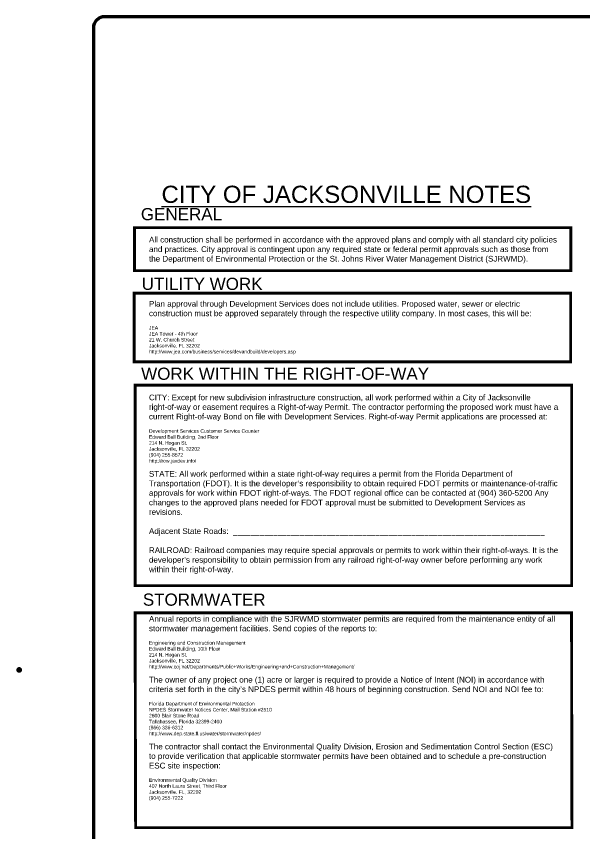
# Paper-space layout 'Cover' of a CAD drawing. Header units: feet, sheet in inches. Extents: x -1.2 to 33.8, y 0.1 to 22.9.
# Drawn here: x -1.2 to 8.7, y 8.68 to 22.93 of the extents above; entities that cross this region are included whole.
import ezdxf

# ---------------------------------------------------------------- set-up
doc = ezdxf.new("R2010")
doc.units = ezdxf.units.FT
doc.header["$MEASUREMENT"] = 0
doc.layers.add('Border', color=118, linetype='Continuous', lineweight=70)
doc.layers.add('TBLK', color=7, linetype='Continuous')
doc.styles.add('ARIAL', font='arial.ttf')

# ---------------------------------------------------------------- blocks, each defined once
blk = doc.blocks.new('A$Ca8f96253')
at = {"const_width": 0.05}
blk.add_lwpolyline([(-0.025, 0, 1), (0.025, 0, 1)], format="xyb", close=True, dxfattribs=at)
at = {"layer": 'Border'}
blk.add_lwpolyline([(32.803, 11.212), (32.803, -11.212, -0.414214), (32.605, -11.41), (1.498, -11.41, -0.414214), (1.3, -11.212), (1.3, 11.212, -0.414214), (1.498, 11.41), (32.605, 11.41, -0.414214)], format="xyb", close=True, dxfattribs=at)

psp = doc.layouts.new('Cover')

# ---------------------------------------------------------------- linework, layer by layer
at = {"const_width": 0.05}
psp.add_lwpolyline([(-1.176, 11.52, 1), (-1.126, 11.52, 1)], format="xyb", close=True, dxfattribs=at)
at = {"layer": 'TBLK', "const_width": 0.05}
for points in [[(0.86, 19.241), (8.477, 19.241), (8.477, 18.491), (0.86, 18.491)], [(0.856, 18.098), (8.473, 18.098), (8.473, 16.898), (0.856, 16.898)], [(0.874, 16.491), (8.491, 16.491), (8.491, 12.991), (0.874, 12.991)], [(0.872, 12.515), (8.489, 12.515), (8.496, 8.765), (0.881, 8.765)]]:
    psp.add_lwpolyline(points, close=True, dxfattribs=at)

# ---------------------------------------------------------------- block references
psp.add_blockref('A$Ca8f96253', (-1.151, 11.52))

# ---------------------------------------------------------------- texts
at = {"layer": 'TBLK', "style": 'ARIAL'}
for s, height, p in [('GENERAL', 0.2123, (0.973, 19.371)), ('UTILITY WORK', 0.21232, (0.987, 18.154)), ('WORK WITHIN THE RIGHT-OF-WAY', 0.21232, (0.978, 16.585)), ('STORMWATER', 0.2123, (1.007, 12.641))]:
    psp.add_text(s, height=height, dxfattribs=at).set_placement(p)
at = {"layer": 'TBLK', "insert": (1.333, 19.669), "char_height": 0.3, "attachment_point": 7, "style": 'ARIAL'}
psp.add_mtext('{\\LCITY OF JACKSONVILLE NOTES}', dxfattribs=at)
at = {"layer": 'TBLK', "char_height": 0.1, "attachment_point": 1}
for s, insert, width in [('{\\fArial|b0|i0|c0|p34;All construction shall be performed in accordance with the approved plans and comply with all standard city policies and practices. City approval is contingent upon any required state or federal permit approvals such as those from the Department of Environmental Protection or the St. Johns River Water Management District (SJRWMD).}', (1.115, 19.082), 7.11114), ('{\\fArial|b0|i0|c0|p34;Plan approval through Development Services does not include utilities. Proposed water, sewer or electric construction must be approved separately through the respective utility company. In most cases, this will be:\\P\\H0.625x;\\PJEA\\PJEA Tower - 4th Floor\\P21 W. Church Street\\PJacksonville, FL 32202\\Phttp://www.jea.com/business/services/devandbuild/developers.asp}', (1.114, 17.962), 7.13256), ('{\\fArial|b0|i0|c0|p34;CITY: Except for new subdivision infrastructure construction, all work performed within a City of Jacksonville right-of-way or easement requires a Right-of-way Permit. The contractor performing the proposed work must have a current Right-of-way Bond on file with Development Services. Right-of-way Permit applications are processed at:\\P\\H0.625x;\\PDevelopment Services Customer Service Counter\\PEdward Ball Building, 2nd Floor\\P214 N. Hogan St.\\PJacksonville, FL 32202\\P(904) 255-8572\\Phttp://row.jaxdev.info/\\P\\P\\H1.6x;STATE: All work performed within a state right-of-way requires a permit from the Florida Department of Transportation (FDOT). It is the developer’s responsibility to obtain required FDOT permits or maintenance-of-traffic approvals for work within FDOT right-of-ways. The FDOT regional office can be contacted at (904) 360-5200 Any changes to the approved plans needed for FDOT approval must be submitted to Development Services as revisions.\\P\\PAdjacent State Roads:  ______________________________________________________________________\\P\\PRAILROAD: Railroad companies may require special approvals or permits to work within their right-of-ways. It is the developer’s responsibility to obtain permission from any railroad right-of-way owner before performing any work within their right-of-way.}', (1.114, 16.327), 7.13256), ('{\\fArial|b0|i0|c0|p34;Annual reports in compliance with the SJRWMD stormwater permits are required from the maintenance entity of all stormwater management facilities. Send copies of the reports to:\\P\\H0.625x;\\PEngineering and Construction Management\\PEdward Ball Building, 10th Floor\\P214 N. Hogan St.\\PJacksonville, FL 32202\\Phttp://www.coj.net/Departments/Public+Works/Engineering+and+Construction+Management/\\P\\P\\H1.6x;The owner of any project one (1) acre or larger is required to provide a Notice of Intent (NOI) in accordance with criteria set forth in the city’s NPDES permit within 48 hours of beginning construction. Send NOI and NOI fee to:\\P\\H0.625x;\\PFlorida Department of Environmental Protection\\PNPDES Stormwater Notices Center, Mail Station #2510\\P2600 Blair Stone Road\\PTallahassee, Florida 32399-2400\\P(866) 336-6312\\Phttp://www.dep.state.fl.us/water/stormwater/npdes/\\P\\P\\H1.6x;The contractor shall contact the Environmental Quality Division, Erosion and Sedimentation Control Section (ESC) to provide verification that applicable stormwater permits have been obtained and to schedule a pre-construction ESC site inspection:\\P\\H0.625x;\\PEnvironmental Quality Division\\P407 North Laura Street, Third Floor\\PJacksonville, FL, 32202\\P(904) 255-7222}', (1.114, 12.462), 7.12185)]:
    psp.add_mtext(s, dxfattribs=dict(at, insert=insert, width=width))

doc.saveas('drawing.dxf')
